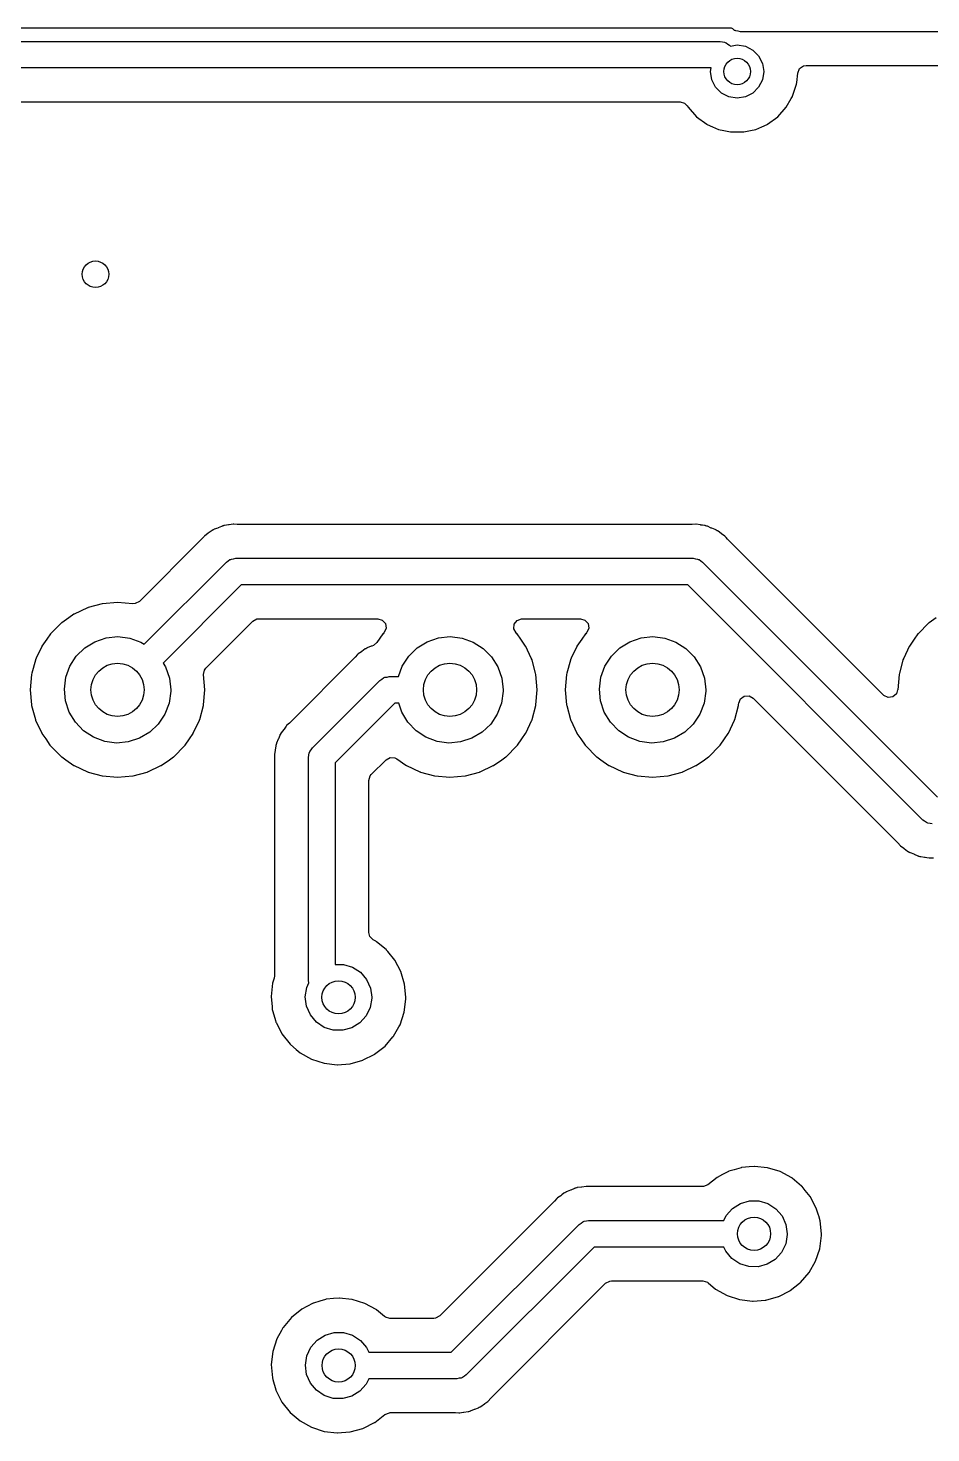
# Model space of a CAD drawing. Extents: x 61 to 228, y -146 to -45.
# Drawn here: x 87.89 to 101.47, y -84.73 to -63.61 of the extents above; entities that cross this region are included whole.
import ezdxf

# ---------------------------------------------------------------- set-up
doc = ezdxf.new("R2010")
doc.units = 0
doc.layers.add('BLACK', color=7, linetype='CONTINUOUS')

msp = doc.modelspace()

# ---------------------------------------------------------------- linework, layer by layer
at = {"layer": 'BLACK', "linetype": 'CONTINUOUS'}
for p, q in [((98.4662, -63.6085), (86.4459, -63.6085)), ((98.4872, -63.6217), (98.4662, -63.6085)), ((98.5133, -63.6426), (98.4872, -63.6217)), ((98.5245, -63.6451), (98.5133, -63.6426)), ((98.5342, -63.6513), (98.5245, -63.6451)), ((98.5674, -63.655), (98.5342, -63.6513)), ((98.6, -63.6625), (98.5674, -63.655)), ((105.544, -63.6625), (98.6, -63.6625)), ((86.614, -63.808), (98.2983, -63.808)), ((98.2983, -63.808), (98.3309, -63.8155)), ((98.3309, -63.8155), (98.3641, -63.8192)), ((98.3641, -63.8192), (98.3738, -63.8254)), ((98.3738, -63.8254), (98.385, -63.8279)), ((98.385, -63.8279), (98.4111, -63.8488)), ((98.4111, -63.8488), (98.4394, -63.8666)), ((98.4394, -63.8666), (98.4509, -63.878)), ((98.4509, -63.878), (98.552, -63.862)), ((98.552, -63.862), (98.6756, -63.8816)), ((98.6756, -63.8816), (98.7871, -63.9384)), ((98.7871, -63.9384), (98.8756, -64.0269)), ((98.1606, -64.208), (86.7514, -64.208)), ((98.152, -64.262), (98.1606, -64.208)), ((98.8756, -64.0269), (98.9324, -64.1384)), ((98.9324, -64.1384), (98.952, -64.262)), ((99.4902, -64.2182), (99.5484, -64.1775)), ((99.5484, -64.1775), (99.5885, -64.171)), ((99.5885, -64.171), (105.093, -64.171)), ((98.1716, -64.3856), (98.152, -64.262)), ((98.2284, -64.4971), (98.1716, -64.3856)), ((98.9324, -64.3856), (98.8756, -64.4971)), ((98.952, -64.262), (98.9324, -64.3856)), ((99.4483, -64.4257), (99.4632, -64.2838)), ((99.4632, -64.2838), (99.4902, -64.2182)), ((98.3169, -64.5856), (98.2284, -64.4971)), ((98.4284, -64.6424), (98.3169, -64.5856)), ((98.7871, -64.5856), (98.6756, -64.6424)), ((98.8756, -64.4971), (98.7871, -64.5856)), ((99.3832, -64.6393), (99.3865, -64.6336)), ((99.3865, -64.6336), (99.4455, -64.4519)), ((99.4455, -64.4519), (99.4483, -64.4257)), ((87.2194, -64.7165), (97.6926, -64.7165)), ((97.6926, -64.7165), (97.7607, -64.7365)), ((97.7607, -64.7365), (97.8017, -64.7795)), ((97.8017, -64.7795), (97.813, -64.7989)), ((97.813, -64.7989), (97.9407, -64.9409)), ((98.552, -64.662), (98.4284, -64.6424)), ((98.6756, -64.6424), (98.552, -64.662)), ((99.1633, -64.9409), (99.291, -64.7989)), ((99.291, -64.7989), (99.3661, -64.6689)), ((99.3661, -64.6689), (99.3832, -64.6393)), ((99.3832, -64.6393), (99.3832, -64.6393)), ((97.9407, -64.9409), (98.0952, -65.0531)), ((98.0952, -65.0531), (98.1013, -65.0558)), ((98.1013, -65.0558), (98.1013, -65.0558)), ((98.1013, -65.0558), (98.1813, -65.0914)), ((98.9227, -65.0914), (99.0027, -65.0558)), ((99.0027, -65.0558), (99.0088, -65.0531)), ((99.0027, -65.0558), (99.0027, -65.0558)), ((99.0088, -65.0531), (99.1633, -64.9409)), ((98.1813, -65.0914), (98.2697, -65.1308)), ((98.2697, -65.1308), (98.353, -65.1485)), ((98.353, -65.1485), (98.4501, -65.1691)), ((98.4501, -65.1691), (98.4501, -65.1691)), ((98.4501, -65.1691), (98.4565, -65.1705)), ((98.4565, -65.1705), (98.6475, -65.1705)), ((98.6475, -65.1705), (98.6539, -65.1691)), ((98.6539, -65.1691), (98.751, -65.1485)), ((98.6539, -65.1691), (98.6539, -65.1691)), ((98.751, -65.1485), (98.8343, -65.1308)), ((98.8343, -65.1308), (98.9227, -65.0914)), ((90.6408, -71.1707), (90.6096, -71.1946)), ((90.6468, -71.1661), (90.6408, -71.1707)), ((90.6408, -71.1707), (90.6408, -71.1707)), ((90.6538, -71.163), (90.6468, -71.1661)), ((90.656, -71.1617), (90.6538, -71.163)), ((90.6708, -71.1535), (90.656, -71.1617)), ((90.6732, -71.1522), (90.6708, -71.1535)), ((90.6794, -71.1479), (90.6732, -71.1522)), ((90.6866, -71.1452), (90.6794, -71.1479)), ((90.7392, -71.1253), (90.6866, -71.1452)), ((90.6866, -71.1452), (90.6866, -71.1452)), ((90.7453, -71.1228), (90.7392, -71.1253)), ((90.7969, -71.1002), (90.7453, -71.1228)), ((90.8038, -71.0972), (90.7969, -71.1002)), ((90.7969, -71.1002), (90.7969, -71.1002)), ((90.8113, -71.0959), (90.8038, -71.0972)), ((90.8138, -71.0951), (90.8113, -71.0959)), ((90.8301, -71.0906), (90.8138, -71.0951)), ((90.8328, -71.09), (90.8301, -71.0906)), ((90.8399, -71.0873), (90.8328, -71.09)), ((90.9033, -71.0796), (90.8399, -71.0873)), ((90.9098, -71.0787), (90.9033, -71.0796)), ((90.9727, -71.0677), (90.9098, -71.0787)), ((90.9803, -71.0682), (90.9727, -71.0677)), ((91.0305, -71.0716), (90.9803, -71.0682)), ((90.9803, -71.0682), (90.9803, -71.0682)), ((91.039, -71.0719), (91.0305, -71.0716)), ((97.867, -71.0719), (91.039, -71.0719)), ((97.8742, -71.0717), (97.867, -71.0719)), ((97.9288, -71.0685), (97.8742, -71.0717)), ((97.9364, -71.0681), (97.9288, -71.0685)), ((97.9288, -71.0685), (97.9288, -71.0685)), ((97.9992, -71.0797), (97.9364, -71.0681)), ((98.0057, -71.0808), (97.9992, -71.0797)), ((98.0319, -71.0842), (98.0057, -71.0808)), ((98.0616, -71.0881), (98.0319, -71.0842)), ((98.0691, -71.0891), (98.0616, -71.0881)), ((98.0616, -71.0881), (98.0616, -71.0881)), ((98.0762, -71.0919), (98.0691, -71.0891)), ((98.0788, -71.0925), (98.0762, -71.0919)), ((98.095, -71.0972), (98.0788, -71.0925)), ((98.0976, -71.098), (98.095, -71.0972)), ((98.105, -71.0994), (98.0976, -71.098)), ((98.1633, -71.1256), (98.105, -71.0994)), ((98.1693, -71.1282), (98.1633, -71.1256)), ((98.2218, -71.1486), (98.1693, -71.1282)), ((98.2218, -71.1487), (98.2218, -71.1486)), ((98.2289, -71.1514), (98.2218, -71.1487)), ((98.2351, -71.1558), (98.2289, -71.1514)), ((98.2374, -71.157), (98.2351, -71.1558)), ((98.2521, -71.1654), (98.2374, -71.157)), ((98.2544, -71.1668), (98.2521, -71.1654)), ((98.2613, -71.1699), (98.2544, -71.1668)), ((98.2673, -71.1746), (98.2613, -71.1699)), ((98.3116, -71.2093), (98.2673, -71.1746)), ((90.4917, -71.2968), (89.5601, -72.2284)), ((90.4967, -71.2916), (90.4917, -71.2968)), ((90.5331, -71.2507), (90.4967, -71.2916)), ((90.5381, -71.245), (90.5331, -71.2507)), ((90.5331, -71.2507), (90.5331, -71.2507)), ((90.5444, -71.2407), (90.5381, -71.245)), ((90.5908, -71.2089), (90.5444, -71.2407)), ((90.5444, -71.2407), (90.5444, -71.2407)), ((90.5961, -71.205), (90.5908, -71.2089)), ((90.6096, -71.1946), (90.5961, -71.205)), ((98.3169, -71.2133), (98.3116, -71.2093)), ((98.3692, -71.25), (98.3169, -71.2133)), ((98.3845, -71.2676), (98.3692, -71.25)), ((98.4072, -71.2936), (98.3845, -71.2676)), ((98.413, -71.2999), (98.4072, -71.2936)), ((100.752, -73.6388), (98.413, -71.2999)), ((90.8972, -71.621), (90.9234, -71.6002)), ((90.9234, -71.6002), (90.9346, -71.5976)), ((90.9346, -71.5976), (90.9443, -71.5915)), ((90.9443, -71.5915), (90.9775, -71.5878)), ((90.9775, -71.5878), (91.0101, -71.5804)), ((91.0101, -71.5804), (97.8919, -71.5804)), ((97.8919, -71.5804), (97.9245, -71.5879)), ((97.9245, -71.5879), (97.9577, -71.5916)), ((97.9577, -71.5916), (97.9674, -71.5978)), ((97.9674, -71.5978), (97.9786, -71.6003)), ((97.9786, -71.6003), (98.0047, -71.6212)), ((89.6351, -72.8726), (90.8689, -71.6387)), ((90.8689, -71.6387), (90.8972, -71.621)), ((98.0047, -71.6212), (98.033, -71.639)), ((98.033, -71.639), (101.568, -75.1744)), ((91.0929, -71.9804), (89.9178, -73.1555)), ((97.8088, -71.9804), (91.0929, -71.9804)), ((101.344, -75.5158), (97.8088, -71.9804)), ((89.5601, -72.2284), (89.4978, -72.2624)), ((88.5754, -72.4209), (88.4994, -72.4741)), ((88.5803, -72.4186), (88.5754, -72.4209)), ((88.7779, -72.3264), (88.5803, -72.4186)), ((88.5803, -72.4186), (88.5803, -72.4186)), ((88.7829, -72.3241), (88.7779, -72.3264)), ((88.7779, -72.3264), (88.7779, -72.3264)), ((88.7882, -72.3227), (88.7829, -72.3241)), ((88.9987, -72.2663), (88.7882, -72.3227)), ((88.7882, -72.3227), (88.7882, -72.3227)), ((89.004, -72.2649), (88.9987, -72.2663)), ((88.9987, -72.2663), (88.9987, -72.2663)), ((89.2321, -72.2449), (89.004, -72.2649)), ((89.46, -72.2648), (89.2321, -72.2449)), ((89.4978, -72.2624), (89.46, -72.2648)), ((88.3878, -72.5522), (88.2259, -72.7141)), ((88.3923, -72.549), (88.3878, -72.5522)), ((88.4994, -72.4741), (88.3923, -72.549)), ((88.3923, -72.549), (88.3923, -72.549)), ((90.5621, -73.2304), (91.2667, -72.5258)), ((91.2667, -72.5258), (91.329, -72.4918)), ((91.329, -72.4918), (91.3558, -72.4889)), ((91.3558, -72.4889), (93.1469, -72.4889)), ((93.1469, -72.4889), (93.215, -72.5089)), ((93.215, -72.5089), (93.2615, -72.5626)), ((93.2716, -72.6328), (93.2421, -72.6974)), ((93.2615, -72.5626), (93.2716, -72.6328)), ((95.1942, -72.6417), (95.1992, -72.5709)), ((95.2282, -72.704), (95.1942, -72.6417)), ((95.1992, -72.5709), (95.2418, -72.514)), ((95.2418, -72.514), (95.3083, -72.4892)), ((95.3083, -72.4892), (95.3173, -72.4889)), ((95.3173, -72.4889), (96.1949, -72.4889)), ((96.1949, -72.4889), (96.263, -72.5089)), ((96.263, -72.5089), (96.3095, -72.5626)), ((96.3196, -72.6328), (96.2901, -72.6974)), ((96.3095, -72.5626), (96.3196, -72.6328)), ((101.436, -72.5522), (101.274, -72.7141)), ((101.44, -72.549), (101.436, -72.5522)), ((101.547, -72.4741), (101.44, -72.549)), ((101.44, -72.549), (101.44, -72.549)), ((88.168, -72.7968), (88.0946, -72.9017)), ((88.2227, -72.7186), (88.168, -72.7968)), ((88.2259, -72.7141), (88.2227, -72.7186)), ((88.2227, -72.7186), (88.2227, -72.7186)), ((88.7396, -72.928), (88.8915, -72.8345)), ((88.8915, -72.8345), (89.0603, -72.7771)), ((89.0603, -72.7771), (89.2377, -72.7584)), ((89.2377, -72.7584), (89.4148, -72.7795)), ((89.4148, -72.7795), (89.5828, -72.8394)), ((89.5828, -72.8394), (89.6351, -72.8726)), ((93.1333, -72.8464), (93.0807, -72.8895)), ((93.2227, -72.7186), (93.1333, -72.8464)), ((93.2259, -72.7141), (93.2227, -72.7186)), ((93.2227, -72.7186), (93.2227, -72.7186)), ((93.236, -72.704), (93.2259, -72.7141)), ((93.2421, -72.6974), (93.236, -72.704)), ((93.7396, -72.928), (93.8915, -72.8345)), ((93.8915, -72.8345), (94.0603, -72.7771)), ((94.0603, -72.7771), (94.2377, -72.7584)), ((94.2377, -72.7584), (94.4148, -72.7795)), ((94.4148, -72.7795), (94.5828, -72.8394)), ((94.5828, -72.8394), (94.7334, -72.9349)), ((95.2383, -72.7141), (95.2282, -72.704)), ((95.2415, -72.7186), (95.2383, -72.7141)), ((95.2962, -72.7968), (95.2415, -72.7186)), ((95.2415, -72.7186), (95.2415, -72.7186)), ((95.3696, -72.9017), (95.2962, -72.7968)), ((96.216, -72.7968), (96.1426, -72.9017)), ((96.2707, -72.7186), (96.216, -72.7968)), ((96.2739, -72.7141), (96.2707, -72.7186)), ((96.2707, -72.7186), (96.2707, -72.7186)), ((96.284, -72.704), (96.2739, -72.7141)), ((96.2901, -72.6974), (96.284, -72.704)), ((96.7876, -72.928), (96.9395, -72.8345)), ((96.9395, -72.8345), (97.1083, -72.7771)), ((97.1083, -72.7771), (97.2857, -72.7584)), ((97.2857, -72.7584), (97.4628, -72.7795)), ((97.4628, -72.7795), (97.6308, -72.8394)), ((97.6308, -72.8394), (97.7814, -72.9349)), ((101.216, -72.7968), (101.143, -72.9017)), ((101.271, -72.7186), (101.216, -72.7968)), ((101.274, -72.7141), (101.271, -72.7186)), ((101.271, -72.7186), (101.271, -72.7186)), ((88.0094, -73.0842), (87.9978, -73.1092)), ((88.0923, -72.9066), (88.0094, -73.0842)), ((88.0946, -72.9017), (88.0923, -72.9066)), ((88.0923, -72.9066), (88.0923, -72.9066)), ((88.5155, -73.2027), (88.6121, -73.0528)), ((88.6121, -73.0528), (88.7396, -72.928)), ((92.8012, -73.0748), (91.8231, -74.0529)), ((92.8062, -73.0696), (92.8012, -73.0748)), ((92.8426, -73.0287), (92.8062, -73.0696)), ((92.8476, -73.023), (92.8426, -73.0287)), ((92.8426, -73.0287), (92.8426, -73.0287)), ((92.8539, -73.0187), (92.8476, -73.023)), ((92.9003, -72.9869), (92.8539, -73.0187)), ((92.8539, -73.0187), (92.8539, -73.0187)), ((92.9056, -72.983), (92.9003, -72.9869)), ((92.9563, -72.9441), (92.9056, -72.983)), ((92.9632, -72.941), (92.9563, -72.9441)), ((92.9655, -72.9397), (92.9632, -72.941)), ((92.9803, -72.9315), (92.9655, -72.9397)), ((92.9827, -72.9302), (92.9803, -72.9315)), ((92.9889, -72.9259), (92.9827, -72.9302)), ((93.0487, -72.9033), (92.9889, -72.9259)), ((93.0548, -72.9008), (93.0487, -72.9033)), ((93.0807, -72.8895), (93.0548, -72.9008)), ((93.5155, -73.2027), (93.6121, -73.0528)), ((93.6121, -73.0528), (93.7396, -72.928)), ((94.7334, -72.9349), (94.8591, -73.0615)), ((94.8591, -73.0615), (94.9536, -73.2127)), ((95.3719, -72.9066), (95.3696, -72.9017)), ((95.4548, -73.0842), (95.3719, -72.9066)), ((95.3719, -72.9066), (95.3719, -72.9066)), ((95.4664, -73.1092), (95.4548, -73.0842)), ((96.0574, -73.0842), (96.0458, -73.1092)), ((96.1403, -72.9066), (96.0574, -73.0842)), ((96.1426, -72.9017), (96.1403, -72.9066)), ((96.1403, -72.9066), (96.1403, -72.9066)), ((96.5635, -73.2027), (96.6601, -73.0528)), ((96.6601, -73.0528), (96.7876, -72.928)), ((97.7814, -72.9349), (97.9071, -73.0615)), ((97.9071, -73.0615), (98.0016, -73.2127)), ((101.057, -73.0842), (101.046, -73.1092)), ((101.14, -72.9066), (101.057, -73.0842)), ((101.143, -72.9017), (101.14, -72.9066)), ((101.14, -72.9066), (101.14, -72.9066)), ((87.9964, -73.1145), (87.9441, -73.3095)), ((87.9978, -73.1092), (87.9964, -73.1145)), ((87.9964, -73.1145), (87.9964, -73.1145)), ((88.4545, -73.3703), (88.5155, -73.2027)), ((89.9178, -73.1555), (89.9536, -73.2127)), ((89.9536, -73.2127), (90.0122, -73.3812)), ((90.5257, -73.3305), (90.5396, -73.2609)), ((90.5396, -73.2609), (90.5621, -73.2304)), ((93.4589, -73.3584), (93.5155, -73.2027)), ((94.9536, -73.2127), (95.0122, -73.3812)), ((95.4678, -73.1145), (95.4664, -73.1092)), ((95.5201, -73.3095), (95.4678, -73.1145)), ((95.4678, -73.1145), (95.4678, -73.1145)), ((96.0444, -73.1145), (95.9921, -73.3095)), ((96.0458, -73.1092), (96.0444, -73.1145)), ((96.0444, -73.1145), (96.0444, -73.1145)), ((96.5025, -73.3703), (96.5635, -73.2027)), ((98.0016, -73.2127), (98.0602, -73.3812)), ((101.044, -73.1145), (100.992, -73.3095)), ((101.046, -73.1092), (101.044, -73.1145)), ((101.044, -73.1145), (101.044, -73.1145)), ((87.9386, -73.3303), (87.9186, -73.5584)), ((87.9441, -73.3095), (87.9386, -73.3303)), ((88.4322, -73.5472), (88.4545, -73.3703)), ((90.0122, -73.3812), (90.0321, -73.5584)), ((90.5456, -73.5584), (90.5257, -73.3305)), ((92.1622, -74.433), (93.1784, -73.4167)), ((93.1784, -73.4167), (93.2067, -73.399)), ((93.2067, -73.399), (93.2329, -73.3782)), ((93.2329, -73.3782), (93.2441, -73.3756)), ((93.2441, -73.3756), (93.2538, -73.3695)), ((93.2538, -73.3695), (93.287, -73.3658)), ((93.287, -73.3658), (93.3196, -73.3584)), ((93.3196, -73.3584), (93.4589, -73.3584)), ((95.0122, -73.3812), (95.0321, -73.5584)), ((95.5256, -73.3303), (95.5201, -73.3095)), ((95.5456, -73.5584), (95.5256, -73.3303)), ((95.9866, -73.3303), (95.9666, -73.5584)), ((95.9921, -73.3095), (95.9866, -73.3303)), ((96.4802, -73.5472), (96.5025, -73.3703)), ((98.0602, -73.3812), (98.0801, -73.5584)), ((100.987, -73.3303), (100.967, -73.5584)), ((100.992, -73.3095), (100.987, -73.3303)), ((87.9186, -73.5584), (87.9386, -73.7865)), ((88.4496, -73.7247), (88.4322, -73.5472)), ((90.0318, -73.5807), (90.007, -73.7574)), ((90.0321, -73.5584), (90.0318, -73.5807)), ((90.5256, -73.7865), (90.5456, -73.5584)), ((95.0318, -73.5807), (95.007, -73.7574)), ((95.0321, -73.5584), (95.0318, -73.5807)), ((95.5256, -73.7865), (95.5456, -73.5584)), ((95.9666, -73.5584), (95.9866, -73.7865)), ((96.4976, -73.7247), (96.4802, -73.5472)), ((98.0798, -73.5807), (98.055, -73.7574)), ((98.0801, -73.5584), (98.0798, -73.5807)), ((98.576, -73.7595), (98.6019, -73.6934)), ((98.6019, -73.6934), (98.6594, -73.6517)), ((98.6594, -73.6517), (98.7303, -73.6478)), ((98.7303, -73.6478), (98.7906, -73.6814)), ((98.7906, -73.6814), (99.882, -74.7727)), ((100.759, -73.6449), (100.752, -73.6388)), ((100.823, -73.6744), (100.759, -73.6449)), ((100.893, -73.6643), (100.823, -73.6744)), ((100.947, -73.6178), (100.893, -73.6643)), ((100.965, -73.5582), (100.947, -73.6178)), ((100.967, -73.5584), (100.965, -73.5582)), ((87.9386, -73.7865), (87.94, -73.7918)), ((87.94, -73.7918), (87.94, -73.7918)), ((87.94, -73.7918), (87.9964, -74.0023)), ((88.5059, -73.894), (88.4496, -73.7247)), ((88.5983, -74.0465), (88.5059, -73.894)), ((89.9436, -73.9241), (89.8449, -74.0726)), ((90.007, -73.7574), (89.9436, -73.9241)), ((90.4678, -74.0023), (90.5242, -73.7918)), ((90.5242, -73.7918), (90.5256, -73.7865)), ((90.5242, -73.7918), (90.5242, -73.7918)), ((93.4024, -73.7584), (92.5036, -74.6572)), ((93.4608, -73.7584), (93.4024, -73.7584)), ((93.5059, -73.894), (93.4608, -73.7584)), ((93.5983, -74.0465), (93.5059, -73.894)), ((94.9436, -73.9241), (94.8449, -74.0726)), ((95.007, -73.7574), (94.9436, -73.9241)), ((95.4678, -74.0023), (95.5242, -73.7918)), ((95.5242, -73.7918), (95.5256, -73.7865)), ((95.5242, -73.7918), (95.5242, -73.7918)), ((95.9866, -73.7865), (95.988, -73.7918)), ((95.988, -73.7918), (95.988, -73.7918)), ((95.988, -73.7918), (96.0444, -74.0023)), ((96.5539, -73.894), (96.4976, -73.7247)), ((96.6463, -74.0465), (96.5539, -73.894)), ((97.9916, -73.9241), (97.8929, -74.0726)), ((98.055, -73.7574), (97.9916, -73.9241)), ((98.5158, -74.0023), (98.5722, -73.7918)), ((98.5722, -73.7918), (98.5736, -73.7865)), ((98.5722, -73.7918), (98.5722, -73.7918)), ((98.5736, -73.7865), (98.5741, -73.781)), ((98.5741, -73.781), (98.576, -73.7595)), ((98.5741, -73.781), (98.5741, -73.781)), ((87.9964, -74.0023), (87.9978, -74.0076)), ((87.9978, -74.0076), (88.0001, -74.0126)), ((88.0001, -74.0126), (88.0001, -74.0126)), ((88.0001, -74.0126), (88.0923, -74.2102)), ((88.7222, -74.1748), (88.5983, -74.0465)), ((89.8449, -74.0726), (89.7158, -74.1956)), ((90.3719, -74.2102), (90.4641, -74.0126)), ((90.4641, -74.0126), (90.4664, -74.0076)), ((90.4641, -74.0126), (90.4641, -74.0126)), ((90.4664, -74.0076), (90.4678, -74.0023)), ((91.7688, -74.1031), (91.7365, -74.1491)), ((91.7732, -74.0968), (91.7688, -74.1031)), ((91.8168, -74.0588), (91.7732, -74.0968)), ((91.8231, -74.0529), (91.8168, -74.0588)), ((93.7222, -74.1748), (93.5983, -74.0465)), ((94.8449, -74.0726), (94.7158, -74.1956)), ((95.3719, -74.2102), (95.4641, -74.0126)), ((95.4641, -74.0126), (95.4664, -74.0076)), ((95.4641, -74.0126), (95.4641, -74.0126)), ((95.4664, -74.0076), (95.4678, -74.0023)), ((96.0444, -74.0023), (96.0458, -74.0076)), ((96.0458, -74.0076), (96.0481, -74.0126)), ((96.0481, -74.0126), (96.0481, -74.0126)), ((96.0481, -74.0126), (96.1403, -74.2102)), ((96.7702, -74.1748), (96.6463, -74.0465)), ((97.8929, -74.0726), (97.7638, -74.1956)), ((98.4199, -74.2102), (98.5121, -74.0126)), ((98.5121, -74.0126), (98.5144, -74.0076)), ((98.5121, -74.0126), (98.5121, -74.0126)), ((98.5144, -74.0076), (98.5158, -74.0023)), ((88.0923, -74.2102), (88.0923, -74.2102)), ((88.0923, -74.2102), (88.0946, -74.2151)), ((88.0946, -74.2151), (88.1517, -74.2967)), ((88.1517, -74.2967), (88.2161, -74.3887)), ((88.8714, -74.2725), (88.7222, -74.1748)), ((89.0386, -74.3346), (88.8714, -74.2725)), ((89.2153, -74.3582), (89.0386, -74.3346)), ((89.393, -74.3421), (89.2153, -74.3582)), ((89.5626, -74.2869), (89.393, -74.3421)), ((89.7158, -74.1956), (89.5626, -74.2869)), ((90.2481, -74.3887), (90.3125, -74.2967)), ((90.3125, -74.2967), (90.3696, -74.2151)), ((90.3696, -74.2151), (90.3719, -74.2102)), ((90.3719, -74.2102), (90.3719, -74.2102)), ((91.6488, -74.3027), (91.6226, -74.361)), ((91.6514, -74.2967), (91.6488, -74.3027)), ((91.6718, -74.2442), (91.6514, -74.2967)), ((91.6746, -74.2371), (91.6718, -74.2442)), ((91.6718, -74.2442), (91.6718, -74.2442)), ((91.679, -74.2309), (91.6746, -74.2371)), ((91.6802, -74.2286), (91.679, -74.2309)), ((91.6886, -74.2139), (91.6802, -74.2286)), ((91.69, -74.2116), (91.6886, -74.2139)), ((91.6931, -74.2047), (91.69, -74.2116)), ((91.7325, -74.1544), (91.6931, -74.2047)), ((91.7365, -74.1491), (91.7325, -74.1544)), ((93.8714, -74.2725), (93.7222, -74.1748)), ((94.0386, -74.3346), (93.8714, -74.2725)), ((94.2153, -74.3582), (94.0386, -74.3346)), ((94.393, -74.3421), (94.2153, -74.3582)), ((94.5626, -74.2869), (94.393, -74.3421)), ((94.7158, -74.1956), (94.5626, -74.2869)), ((95.2481, -74.3887), (95.3125, -74.2967)), ((95.3125, -74.2967), (95.3696, -74.2151)), ((95.3696, -74.2151), (95.3719, -74.2102)), ((95.3719, -74.2102), (95.3719, -74.2102)), ((96.1403, -74.2102), (96.1403, -74.2102)), ((96.1403, -74.2102), (96.1426, -74.2151)), ((96.1426, -74.2151), (96.1997, -74.2967)), ((96.1997, -74.2967), (96.2641, -74.3887)), ((96.9194, -74.2725), (96.7702, -74.1748)), ((97.0866, -74.3346), (96.9194, -74.2725)), ((97.2633, -74.3582), (97.0866, -74.3346)), ((97.441, -74.3421), (97.2633, -74.3582)), ((97.6106, -74.2869), (97.441, -74.3421)), ((97.7638, -74.1956), (97.6106, -74.2869)), ((98.2961, -74.3887), (98.3605, -74.2967)), ((98.3605, -74.2967), (98.4176, -74.2151)), ((98.4176, -74.2151), (98.4199, -74.2102)), ((98.4199, -74.2102), (98.4199, -74.2102)), ((88.2161, -74.3887), (88.2259, -74.4027)), ((88.2259, -74.4027), (88.3878, -74.5646)), ((90.0764, -74.5646), (90.2383, -74.4027)), ((90.2383, -74.4027), (90.2481, -74.3887)), ((91.6029, -74.4668), (91.5913, -74.5296)), ((91.5913, -74.5296), (91.5917, -74.5372)), ((91.5917, -74.5372), (91.5917, -74.5372)), ((91.5917, -74.5372), (91.5949, -74.5918)), ((91.604, -74.4603), (91.6029, -74.4668)), ((91.6113, -74.4044), (91.604, -74.4603)), ((91.6123, -74.3969), (91.6113, -74.4044)), ((91.6113, -74.4044), (91.6113, -74.4044)), ((91.6151, -74.3898), (91.6123, -74.3969)), ((91.6157, -74.3872), (91.6151, -74.3898)), ((91.6204, -74.371), (91.6157, -74.3872)), ((91.6212, -74.3684), (91.6204, -74.371)), ((91.6226, -74.361), (91.6212, -74.3684)), ((92.1036, -74.5741), (92.1111, -74.5415)), ((92.1111, -74.5415), (92.1148, -74.5083)), ((92.1148, -74.5083), (92.121, -74.4986)), ((92.121, -74.4986), (92.1235, -74.4874)), ((92.1235, -74.4874), (92.1444, -74.4613)), ((92.1444, -74.4613), (92.1622, -74.433)), ((95.0764, -74.5646), (95.2383, -74.4027)), ((95.2383, -74.4027), (95.2481, -74.3887)), ((96.2641, -74.3887), (96.2739, -74.4027)), ((96.2739, -74.4027), (96.4358, -74.5646)), ((98.1244, -74.5646), (98.2863, -74.4027)), ((98.2863, -74.4027), (98.2961, -74.3887)), ((88.3878, -74.5646), (88.3923, -74.5678)), ((88.3923, -74.5678), (88.3923, -74.5678)), ((88.3923, -74.5678), (88.452, -74.6095)), ((88.452, -74.6095), (88.5754, -74.6959)), ((88.5754, -74.6959), (88.5803, -74.6982)), ((88.5803, -74.6982), (88.5803, -74.6982)), ((88.5803, -74.6982), (88.7779, -74.7904)), ((89.6863, -74.7904), (89.8839, -74.6982)), ((89.8839, -74.6982), (89.8888, -74.6959)), ((89.8839, -74.6982), (89.8839, -74.6982)), ((89.8888, -74.6959), (90.0122, -74.6095)), ((90.0122, -74.6095), (90.0719, -74.5678)), ((90.0719, -74.5678), (90.0764, -74.5646)), ((90.0719, -74.5678), (90.0719, -74.5678)), ((91.5949, -74.5918), (91.5951, -74.599)), ((91.5951, -74.599), (91.5951, -77.8582)), ((92.1036, -77.9293), (92.1036, -74.5741)), ((92.5036, -74.6572), (92.5036, -77.687)), ((93.049, -74.831), (93.2704, -74.6095)), ((93.2704, -74.6095), (93.3328, -74.5755)), ((93.3328, -74.5755), (93.4036, -74.5806)), ((93.4036, -74.5806), (93.4318, -74.5954)), ((93.4318, -74.5954), (93.5708, -74.6928)), ((93.5708, -74.6928), (93.5708, -74.6928)), ((93.5708, -74.6928), (93.5754, -74.6959)), ((93.5754, -74.6959), (93.5803, -74.6982)), ((93.5803, -74.6982), (93.5803, -74.6982)), ((93.5803, -74.6982), (93.7779, -74.7904)), ((94.6863, -74.7904), (94.8839, -74.6982)), ((94.8839, -74.6982), (94.8888, -74.6959)), ((94.8839, -74.6982), (94.8839, -74.6982)), ((94.8888, -74.6959), (95.0122, -74.6095)), ((95.0122, -74.6095), (95.0719, -74.5678)), ((95.0719, -74.5678), (95.0764, -74.5646)), ((95.0719, -74.5678), (95.0719, -74.5678)), ((96.4358, -74.5646), (96.4403, -74.5678)), ((96.4403, -74.5678), (96.4403, -74.5678)), ((96.4403, -74.5678), (96.5, -74.6095)), ((96.5, -74.6095), (96.6234, -74.6959)), ((96.6234, -74.6959), (96.6283, -74.6982)), ((96.6283, -74.6982), (96.6283, -74.6982)), ((96.6283, -74.6982), (96.8259, -74.7904)), ((97.7343, -74.7904), (97.9319, -74.6982)), ((97.9319, -74.6982), (97.9368, -74.6959)), ((97.9319, -74.6982), (97.9319, -74.6982)), ((97.9368, -74.6959), (98.0602, -74.6095)), ((98.0602, -74.6095), (98.1199, -74.5678)), ((98.1199, -74.5678), (98.1244, -74.5646)), ((98.1199, -74.5678), (98.1199, -74.5678)), ((99.882, -74.7727), (100.964, -75.8549)), ((88.7779, -74.7904), (88.7829, -74.7927)), ((88.7829, -74.7927), (88.7882, -74.7941)), ((88.7882, -74.7941), (88.7882, -74.7941)), ((88.7882, -74.7941), (88.9987, -74.8505)), ((88.9987, -74.8505), (88.9987, -74.8505)), ((88.9987, -74.8505), (89.004, -74.8519)), ((89.004, -74.8519), (89.2321, -74.8719)), ((89.2321, -74.8719), (89.4602, -74.8519)), ((89.4602, -74.8519), (89.4655, -74.8505)), ((89.4655, -74.8505), (89.676, -74.7941)), ((89.4655, -74.8505), (89.4655, -74.8505)), ((89.676, -74.7941), (89.6813, -74.7927)), ((89.676, -74.7941), (89.676, -74.7941)), ((89.6813, -74.7927), (89.6863, -74.7904)), ((93.0121, -74.9201), (93.0321, -74.8519)), ((93.0121, -77.2069), (93.0121, -74.9201)), ((93.0321, -74.8519), (93.049, -74.831)), ((93.7779, -74.7904), (93.7829, -74.7927)), ((93.7829, -74.7927), (93.7882, -74.7941)), ((93.7882, -74.7941), (93.7882, -74.7941)), ((93.7882, -74.7941), (93.9987, -74.8505)), ((93.9987, -74.8505), (93.9987, -74.8505)), ((93.9987, -74.8505), (94.004, -74.8519)), ((94.004, -74.8519), (94.2321, -74.8719)), ((94.2321, -74.8719), (94.4602, -74.8519)), ((94.4602, -74.8519), (94.4655, -74.8505)), ((94.4655, -74.8505), (94.676, -74.7941)), ((94.4655, -74.8505), (94.4655, -74.8505)), ((94.676, -74.7941), (94.6813, -74.7927)), ((94.676, -74.7941), (94.676, -74.7941)), ((94.6813, -74.7927), (94.6863, -74.7904)), ((96.8259, -74.7904), (96.8309, -74.7927)), ((96.8309, -74.7927), (96.8362, -74.7941)), ((96.8362, -74.7941), (96.8362, -74.7941)), ((96.8362, -74.7941), (97.0467, -74.8505)), ((97.0467, -74.8505), (97.0467, -74.8505)), ((97.0467, -74.8505), (97.052, -74.8519)), ((97.052, -74.8519), (97.2801, -74.8719)), ((97.2801, -74.8719), (97.5082, -74.8519)), ((97.5082, -74.8519), (97.5135, -74.8505)), ((97.5135, -74.8505), (97.724, -74.7941)), ((97.5135, -74.8505), (97.5135, -74.8505)), ((97.724, -74.7941), (97.7293, -74.7927)), ((97.724, -74.7941), (97.724, -74.7941)), ((97.7293, -74.7927), (97.7343, -74.7904)), ((101.372, -75.5336), (101.344, -75.5158)), ((101.399, -75.5545), (101.372, -75.5336)), ((101.41, -75.557), (101.399, -75.5545)), ((101.419, -75.5632), (101.41, -75.557)), ((101.453, -75.5669), (101.419, -75.5632)), ((101.485, -75.5744), (101.453, -75.5669)), ((100.964, -75.8549), (100.97, -75.8612)), ((100.97, -75.8612), (101.008, -75.9048)), ((101.008, -75.9048), (101.06, -75.9415)), ((101.06, -75.9415), (101.066, -75.9454)), ((101.066, -75.9454), (101.116, -75.9849)), ((101.116, -75.9849), (101.123, -75.988)), ((101.123, -75.988), (101.125, -75.9894)), ((101.125, -75.9894), (101.14, -75.9978)), ((101.14, -75.9978), (101.142, -75.999)), ((101.142, -75.999), (101.148, -76.0034)), ((101.148, -76.0034), (101.155, -76.0061)), ((101.155, -76.0061), (101.155, -76.0061)), ((101.155, -76.0061), (101.208, -76.0266)), ((101.208, -76.0266), (101.214, -76.0292)), ((101.214, -76.0292), (101.272, -76.0554)), ((101.272, -76.0554), (101.28, -76.0568)), ((101.28, -76.0568), (101.282, -76.0576)), ((101.282, -76.0576), (101.298, -76.0623)), ((101.298, -76.0623), (101.301, -76.0629)), ((101.301, -76.0629), (101.308, -76.0657)), ((101.308, -76.0657), (101.316, -76.0667)), ((101.316, -76.0667), (101.371, -76.074)), ((101.371, -76.074), (101.378, -76.0751)), ((101.378, -76.0751), (101.406, -76.0802)), ((101.406, -76.0802), (101.441, -76.0867)), ((101.441, -76.0867), (101.448, -76.0863)), ((101.448, -76.0863), (101.503, -76.0831)), ((101.448, -76.0863), (101.448, -76.0863)), ((93.0278, -77.2678), (93.0121, -77.2069)), ((93.0782, -77.3177), (93.0278, -77.2678)), ((93.1178, -77.3392), (93.0782, -77.3177)), ((93.1232, -77.3421), (93.1178, -77.3392)), ((93.1178, -77.3392), (93.1178, -77.3392)), ((93.128, -77.346), (93.1232, -77.3421)), ((93.2709, -77.4643), (93.128, -77.346)), ((93.128, -77.346), (93.128, -77.346)), ((93.2756, -77.4682), (93.2709, -77.4643)), ((93.2795, -77.473), (93.2756, -77.4682)), ((93.2974, -77.4948), (93.2795, -77.473)), ((93.2795, -77.473), (93.2795, -77.473)), ((93.4006, -77.6214), (93.2974, -77.4948)), ((92.5036, -77.687), (92.6305, -77.6877)), ((92.6305, -77.6877), (92.7663, -77.7284)), ((92.7663, -77.7284), (92.8852, -77.8055)), ((93.4935, -77.7961), (93.4006, -77.6214)), ((91.5892, -77.8963), (91.5653, -77.9715)), ((91.5951, -77.8582), (91.5892, -77.8963)), ((92.111, -77.9619), (92.1036, -77.9293)), ((92.8852, -77.8055), (92.9778, -77.9129)), ((92.9778, -77.9129), (93.0365, -78.0419)), ((93.5506, -77.9854), (93.4935, -77.7961)), ((91.5653, -77.9715), (91.5433, -78.1681)), ((92.0566, -78.1761), (92.0784, -78.0361)), ((92.0784, -78.0361), (92.1115, -77.9657)), ((92.1115, -77.9657), (92.111, -77.9619)), ((93.0365, -78.0419), (93.0566, -78.1822)), ((93.5699, -78.1822), (93.5506, -77.9854)), ((91.5433, -78.1681), (91.5438, -78.1742)), ((91.5438, -78.1742), (91.5558, -78.3176)), ((91.5558, -78.3176), (91.5598, -78.3652)), ((91.5598, -78.3652), (91.5691, -78.3977)), ((92.075, -78.3167), (92.0566, -78.1761)), ((92.1321, -78.4465), (92.075, -78.3167)), ((93.0329, -78.3343), (92.9711, -78.4618)), ((93.0564, -78.1945), (93.0329, -78.3343)), ((93.0566, -78.1822), (93.0564, -78.1945)), ((93.5448, -78.4068), (93.5695, -78.2105)), ((93.5695, -78.2105), (93.5698, -78.1926)), ((93.5698, -78.1926), (93.5699, -78.1858)), ((93.5699, -78.1858), (93.5699, -78.1822)), ((93.5699, -78.1858), (93.5699, -78.1858)), ((91.5691, -78.3977), (91.6066, -78.5284)), ((91.6066, -78.5284), (91.6143, -78.5553)), ((91.6143, -78.5553), (91.6172, -78.5608)), ((91.6172, -78.5608), (91.7014, -78.7247)), ((92.2233, -78.555), (92.1321, -78.4465)), ((92.3413, -78.6335), (92.2233, -78.555)), ((92.8759, -78.5669), (92.7551, -78.6411)), ((92.9711, -78.4618), (92.8759, -78.5669)), ((93.4823, -78.5944), (93.5448, -78.4068)), ((91.7014, -78.7247), (91.7047, -78.7312)), ((91.7047, -78.7312), (91.8276, -78.8862)), ((92.4766, -78.6758), (92.3413, -78.6335)), ((92.6184, -78.6784), (92.4766, -78.6758)), ((92.7551, -78.6411), (92.6184, -78.6784)), ((93.2554, -78.9161), (93.375, -78.7775)), ((93.375, -78.7775), (93.3806, -78.7711)), ((93.3806, -78.7711), (93.3846, -78.7664)), ((93.3806, -78.7711), (93.3806, -78.7711)), ((93.3846, -78.7664), (93.4654, -78.6243)), ((93.4654, -78.6243), (93.4823, -78.5944)), ((91.8276, -78.8862), (91.8323, -78.8902)), ((91.8323, -78.8902), (91.8323, -78.8902)), ((91.8323, -78.8902), (91.92, -78.9649)), ((91.92, -78.9649), (91.9782, -79.0144)), ((93.0996, -79.0379), (93.2554, -78.9161)), ((91.9782, -79.0144), (92.1509, -79.1109)), ((92.1509, -79.1109), (92.3389, -79.172)), ((92.3389, -79.172), (92.5353, -79.1954)), ((92.5353, -79.1954), (92.5415, -79.1949)), ((92.5415, -79.1949), (92.7264, -79.1807)), ((92.5415, -79.1949), (92.5415, -79.1949)), ((92.7264, -79.1807), (92.7325, -79.1802)), ((92.7264, -79.1807), (92.7264, -79.1807)), ((92.7325, -79.1802), (92.923, -79.127)), ((92.923, -79.127), (92.9285, -79.1243)), ((92.9285, -79.1243), (93.0941, -79.0406)), ((92.9285, -79.1243), (92.9285, -79.1243)), ((93.0941, -79.0406), (93.0996, -79.0379)), ((93.0941, -79.0406), (93.0941, -79.0406)), ((98.2511, -80.8892), (98.1122, -81.0009)), ((98.3301, -80.8479), (98.2511, -80.8892)), ((98.4209, -80.8005), (98.3301, -80.8479)), ((98.4264, -80.7976), (98.4209, -80.8005)), ((98.4209, -80.8005), (98.4209, -80.8005)), ((98.5051, -80.7744), (98.4264, -80.7976)), ((98.6102, -80.7435), (98.5051, -80.7744)), ((98.6161, -80.7418), (98.6102, -80.7435)), ((98.6102, -80.7435), (98.6102, -80.7435)), ((98.6222, -80.7412), (98.6161, -80.7418)), ((98.6223, -80.7412), (98.6222, -80.7412)), ((98.7306, -80.7314), (98.6223, -80.7412)), ((98.8131, -80.7238), (98.7306, -80.7314)), ((98.8192, -80.7245), (98.8131, -80.7238)), ((99.0036, -80.7439), (98.8192, -80.7245)), ((98.8192, -80.7245), (98.8192, -80.7245)), ((99.0098, -80.7445), (99.0036, -80.7439)), ((99.0036, -80.7439), (99.0036, -80.7439)), ((99.1987, -80.803), (99.0098, -80.7445)), ((99.3727, -80.8971), (99.1987, -80.803)), ((99.3774, -80.901), (99.3727, -80.8971)), ((99.5203, -81.0192), (99.3774, -80.901)), ((99.3774, -80.901), (99.3774, -80.901)), ((95.9775, -81.1103), (95.9627, -81.1185)), ((95.9799, -81.109), (95.9775, -81.1103)), ((95.9861, -81.1047), (95.9799, -81.109)), ((95.9933, -81.102), (95.9861, -81.1047)), ((96.0459, -81.0821), (95.9933, -81.102)), ((95.9933, -81.102), (95.9933, -81.102)), ((96.052, -81.0796), (96.0459, -81.0821)), ((96.1036, -81.057), (96.052, -81.0796)), ((96.1105, -81.054), (96.1036, -81.057)), ((96.1036, -81.057), (96.1036, -81.057)), ((96.118, -81.0527), (96.1105, -81.054)), ((96.1205, -81.0519), (96.118, -81.0527)), ((96.1368, -81.0474), (96.1205, -81.0519)), ((96.1395, -81.0468), (96.1368, -81.0474)), ((96.1466, -81.0441), (96.1395, -81.0468)), ((96.21, -81.0364), (96.1466, -81.0441)), ((96.2165, -81.0355), (96.21, -81.0364)), ((96.2794, -81.0245), (96.2165, -81.0355)), ((96.287, -81.025), (96.2794, -81.0245)), ((96.3372, -81.0284), (96.287, -81.025)), ((96.287, -81.025), (96.287, -81.025)), ((96.3457, -81.0287), (96.3372, -81.0284)), ((98.0333, -81.0287), (96.3457, -81.0287)), ((98.0466, -81.028), (98.0333, -81.0287)), ((98.1122, -81.0009), (98.0466, -81.028)), ((99.5251, -81.0231), (99.5203, -81.0192)), ((99.529, -81.0279), (99.5251, -81.0231)), ((99.5763, -81.086), (99.529, -81.0279)), ((99.529, -81.0279), (99.529, -81.0279)), ((99.6501, -81.1764), (99.5763, -81.086)), ((95.7984, -81.2536), (94.079, -82.973)), ((95.8034, -81.2484), (95.7984, -81.2536)), ((95.8398, -81.2075), (95.8034, -81.2484)), ((95.8448, -81.2018), (95.8398, -81.2075)), ((95.8398, -81.2075), (95.8398, -81.2075)), ((95.8511, -81.1975), (95.8448, -81.2018)), ((95.8975, -81.1657), (95.8511, -81.1975)), ((95.8511, -81.1975), (95.8511, -81.1975)), ((95.9028, -81.1618), (95.8975, -81.1657)), ((95.9163, -81.1514), (95.9028, -81.1618)), ((95.9475, -81.1275), (95.9163, -81.1514)), ((95.9535, -81.1229), (95.9475, -81.1275)), ((95.9475, -81.1275), (95.9475, -81.1275)), ((95.9605, -81.1198), (95.9535, -81.1229)), ((95.9627, -81.1185), (95.9605, -81.1198)), ((98.4819, -81.3564), (98.6018, -81.2808)), ((98.6018, -81.2808), (98.7381, -81.2418)), ((98.7381, -81.2418), (98.8799, -81.2427)), ((98.8799, -81.2427), (99.0157, -81.2833)), ((99.0157, -81.2833), (99.1347, -81.3604)), ((99.7429, -81.351), (99.6501, -81.1764)), ((98.3531, -81.5372), (98.3881, -81.4627)), ((98.3881, -81.4627), (98.4819, -81.3564)), ((99.1347, -81.3604), (99.2272, -81.4678)), ((99.2272, -81.4678), (99.2859, -81.5969)), ((99.7744, -81.4553), (99.7429, -81.351)), ((99.7787, -81.4697), (99.7744, -81.4553)), ((99.8001, -81.5404), (99.7787, -81.4697)), ((94.2528, -83.5184), (96.1756, -81.5955)), ((96.1756, -81.5955), (96.2039, -81.5778)), ((96.2039, -81.5778), (96.2301, -81.557)), ((96.2301, -81.557), (96.2413, -81.5544)), ((96.2413, -81.5544), (96.251, -81.5483)), ((96.251, -81.5483), (96.2842, -81.5446)), ((96.2842, -81.5446), (96.3168, -81.5372)), ((96.3168, -81.5372), (98.3531, -81.5372)), ((99.2859, -81.5969), (99.306, -81.7372)), ((99.306, -81.7372), (99.3059, -81.7494)), ((99.8194, -81.7372), (99.8001, -81.5404)), ((99.819, -81.7655), (99.8194, -81.7372)), ((96.3996, -81.9372), (94.4768, -83.8601)), ((98.3533, -81.9372), (96.3996, -81.9372)), ((98.3815, -82.0014), (98.3533, -81.9372)), ((99.2823, -81.8892), (99.2205, -82.0168)), ((99.3059, -81.7494), (99.2823, -81.8892)), ((99.7942, -81.9617), (99.819, -81.7655)), ((98.4727, -82.1099), (98.3815, -82.0014)), ((98.5907, -82.1885), (98.4727, -82.1099)), ((99.1254, -82.1219), (99.0046, -82.1961)), ((99.2205, -82.0168), (99.1254, -82.1219)), ((99.6341, -82.3213), (99.7318, -82.1494)), ((99.7318, -82.1494), (99.7942, -81.9617)), ((98.7261, -82.2308), (98.5907, -82.1885)), ((98.8678, -82.2334), (98.7261, -82.2308)), ((99.0046, -82.1961), (98.8678, -82.2334)), ((99.5048, -82.4711), (99.6341, -82.3213)), ((94.854, -84.202), (96.5734, -82.4826)), ((96.5734, -82.4826), (96.6357, -82.4486)), ((96.6357, -82.4486), (96.6625, -82.4457)), ((96.6625, -82.4457), (98.036, -82.4457)), ((98.036, -82.4457), (98.1041, -82.4657)), ((98.1041, -82.4657), (98.1177, -82.4757)), ((98.1177, -82.4757), (98.2276, -82.5693)), ((98.2276, -82.5693), (98.4003, -82.6658)), ((99.349, -82.5928), (99.4901, -82.4826)), ((99.4901, -82.4826), (99.5, -82.4749)), ((99.5, -82.4749), (99.5048, -82.4711)), ((92.1725, -82.7817), (92.0817, -82.8291)), ((92.178, -82.7788), (92.1725, -82.7817)), ((92.1725, -82.7817), (92.1725, -82.7817)), ((92.2771, -82.7496), (92.178, -82.7788)), ((92.3618, -82.7247), (92.2771, -82.7496)), ((92.3677, -82.723), (92.3618, -82.7247)), ((92.3618, -82.7247), (92.3618, -82.7247)), ((92.3738, -82.7224), (92.3677, -82.723)), ((92.3739, -82.7224), (92.3738, -82.7224)), ((92.4822, -82.7126), (92.3739, -82.7224)), ((92.5647, -82.705), (92.4822, -82.7126)), ((92.5708, -82.7057), (92.5647, -82.705)), ((92.7552, -82.7251), (92.5708, -82.7057)), ((92.5708, -82.7057), (92.5708, -82.7057)), ((92.7614, -82.7257), (92.7552, -82.7251)), ((92.7552, -82.7251), (92.7552, -82.7251)), ((92.9503, -82.7842), (92.7614, -82.7257)), ((93.1243, -82.8783), (92.9503, -82.7842)), ((98.4003, -82.6658), (98.5884, -82.7269)), ((98.5884, -82.7269), (98.7848, -82.7504)), ((98.7848, -82.7504), (98.7909, -82.7499)), ((98.7909, -82.7499), (98.9758, -82.7357)), ((98.7909, -82.7499), (98.7909, -82.7499)), ((98.9758, -82.7357), (98.982, -82.7352)), ((98.9758, -82.7357), (98.9758, -82.7357)), ((98.982, -82.7352), (99.1725, -82.682)), ((99.1725, -82.682), (99.178, -82.6792)), ((99.178, -82.6792), (99.3435, -82.5956)), ((99.178, -82.6792), (99.178, -82.6792)), ((99.3435, -82.5956), (99.349, -82.5928)), ((99.3435, -82.5956), (99.3435, -82.5956)), ((91.8486, -82.9944), (91.7214, -83.1459)), ((92.0027, -82.8704), (91.8486, -82.9944)), ((92.0817, -82.8291), (92.0027, -82.8704)), ((93.129, -82.8822), (93.1243, -82.8783)), ((93.2484, -82.981), (93.129, -82.8822)), ((93.129, -82.8822), (93.129, -82.8822)), ((93.2606, -82.9899), (93.2484, -82.981)), ((93.3288, -83.0099), (93.2606, -82.9899)), ((93.9899, -83.0099), (93.3288, -83.0099)), ((94.0167, -83.007), (93.9899, -83.0099)), ((94.079, -82.973), (94.0167, -83.007)), ((91.6961, -83.192), (91.6262, -83.3192)), ((91.7185, -83.1513), (91.6961, -83.192)), ((91.7214, -83.1459), (91.7185, -83.1513)), ((91.7185, -83.1513), (91.7185, -83.1513)), ((92.3534, -83.262), (92.4897, -83.223)), ((92.4897, -83.223), (92.6315, -83.2239)), ((92.6315, -83.2239), (92.7673, -83.2645)), ((91.6262, -83.3192), (91.5664, -83.5077)), ((92.1397, -83.4439), (92.2335, -83.3376)), ((92.2335, -83.3376), (92.3534, -83.262)), ((92.7673, -83.2645), (92.8863, -83.3416)), ((92.8863, -83.3416), (92.9788, -83.449)), ((91.5664, -83.5077), (91.5443, -83.7043)), ((92.0576, -83.7123), (92.0794, -83.5722)), ((92.0794, -83.5722), (92.1397, -83.4439)), ((92.9788, -83.449), (93.0104, -83.5184)), ((93.0104, -83.5184), (94.2528, -83.5184)), ((91.5443, -83.7043), (91.5609, -83.9013)), ((92.076, -83.8529), (92.0576, -83.7123)), ((92.1331, -83.9826), (92.076, -83.8529)), ((91.5609, -83.9013), (91.5685, -83.9279)), ((91.5685, -83.9279), (91.6127, -84.0822)), ((92.2243, -84.0911), (92.1331, -83.9826)), ((92.9721, -83.998), (92.877, -84.1031)), ((93.0107, -83.9184), (92.9721, -83.998)), ((94.3356, -83.9184), (93.0107, -83.9184)), ((94.3682, -83.911), (94.3356, -83.9184)), ((94.4014, -83.9073), (94.3682, -83.911)), ((94.4111, -83.9012), (94.4014, -83.9073)), ((94.4223, -83.8986), (94.4111, -83.9012)), ((94.4485, -83.8778), (94.4223, -83.8986)), ((94.4768, -83.8601), (94.4485, -83.8778)), ((91.6127, -84.0822), (91.6154, -84.0914)), ((91.6154, -84.0914), (91.6182, -84.0969)), ((91.6182, -84.0969), (91.7005, -84.257)), ((91.7005, -84.257), (91.7058, -84.2674)), ((91.7058, -84.2674), (91.8286, -84.4224)), ((92.3423, -84.1697), (92.2243, -84.0911)), ((92.4777, -84.212), (92.3423, -84.1697)), ((92.6194, -84.2146), (92.4777, -84.212)), ((92.7562, -84.1773), (92.6194, -84.2146)), ((92.877, -84.1031), (92.7562, -84.1773)), ((94.7549, -84.2899), (94.8013, -84.2581)), ((94.8013, -84.2581), (94.8076, -84.2538)), ((94.8013, -84.2581), (94.8013, -84.2581)), ((94.8076, -84.2538), (94.849, -84.2072)), ((94.849, -84.2072), (94.854, -84.202)), ((91.8286, -84.4224), (91.9792, -84.5505)), ((93.1006, -84.574), (93.2547, -84.4536)), ((93.2547, -84.4536), (93.3207, -84.4274)), ((93.3207, -84.4274), (93.3323, -84.4269)), ((93.3323, -84.4269), (94.3067, -84.4269)), ((94.3067, -84.4269), (94.3153, -84.4272)), ((94.3153, -84.4272), (94.3654, -84.4306)), ((94.3654, -84.4306), (94.3654, -84.4306)), ((94.3654, -84.4306), (94.373, -84.4311)), ((94.373, -84.4311), (94.3804, -84.4298)), ((94.3804, -84.4298), (94.4069, -84.4252)), ((94.3804, -84.4298), (94.3804, -84.4298)), ((94.4069, -84.4252), (94.4359, -84.4201)), ((94.4359, -84.4201), (94.4424, -84.4192)), ((94.4424, -84.4192), (94.5058, -84.4115)), ((94.5058, -84.4115), (94.5129, -84.4088)), ((94.5129, -84.4088), (94.5156, -84.4082)), ((94.5156, -84.4082), (94.5319, -84.4037)), ((94.5319, -84.4037), (94.5344, -84.4029)), ((94.5344, -84.4029), (94.5419, -84.4016)), ((94.5419, -84.4016), (94.6004, -84.376)), ((94.6004, -84.376), (94.6065, -84.3735)), ((94.6065, -84.3735), (94.6591, -84.3536)), ((94.6591, -84.3536), (94.6663, -84.3509)), ((94.6591, -84.3536), (94.6591, -84.3536)), ((94.6663, -84.3509), (94.6725, -84.3466)), ((94.6725, -84.3466), (94.6749, -84.3453)), ((94.6749, -84.3453), (94.6897, -84.3371)), ((94.6897, -84.3371), (94.692, -84.3358)), ((94.692, -84.3358), (94.6989, -84.3327)), ((94.6989, -84.3327), (94.7496, -84.2938)), ((94.7496, -84.2938), (94.7549, -84.2899)), ((91.9792, -84.5505), (92.1519, -84.647)), ((92.1519, -84.647), (92.34, -84.7081)), ((92.7336, -84.7164), (92.9241, -84.6632)), ((92.9241, -84.6632), (92.9296, -84.6604)), ((92.9296, -84.6604), (93.0951, -84.5768)), ((92.9296, -84.6604), (92.9296, -84.6604)), ((93.0951, -84.5768), (93.1006, -84.574)), ((93.0951, -84.5768), (93.0951, -84.5768)), ((92.34, -84.7081), (92.5364, -84.7316)), ((92.5364, -84.7316), (92.5425, -84.7311)), ((92.5425, -84.7311), (92.7274, -84.7169)), ((92.5425, -84.7311), (92.5425, -84.7311)), ((92.7274, -84.7169), (92.7336, -84.7164)), ((92.7274, -84.7169), (92.7274, -84.7169))]:
    msp.add_line(p, q, dxfattribs=at)
at = {"layer": 'BLACK'}
for centre, radius in [((98.552, -64.262), 0.2), ((88.9, -67.31), 0.2), ((89.2321, -73.5584), 0.4), ((94.2321, -73.5584), 0.4), ((97.2801, -73.5584), 0.4), ((92.5566, -78.1822), 0.25), ((98.806, -81.7372), 0.25), ((92.5576, -83.7184), 0.25)]:
    msp.add_circle(centre, radius, dxfattribs=at)

doc.saveas('drawing.dxf')
